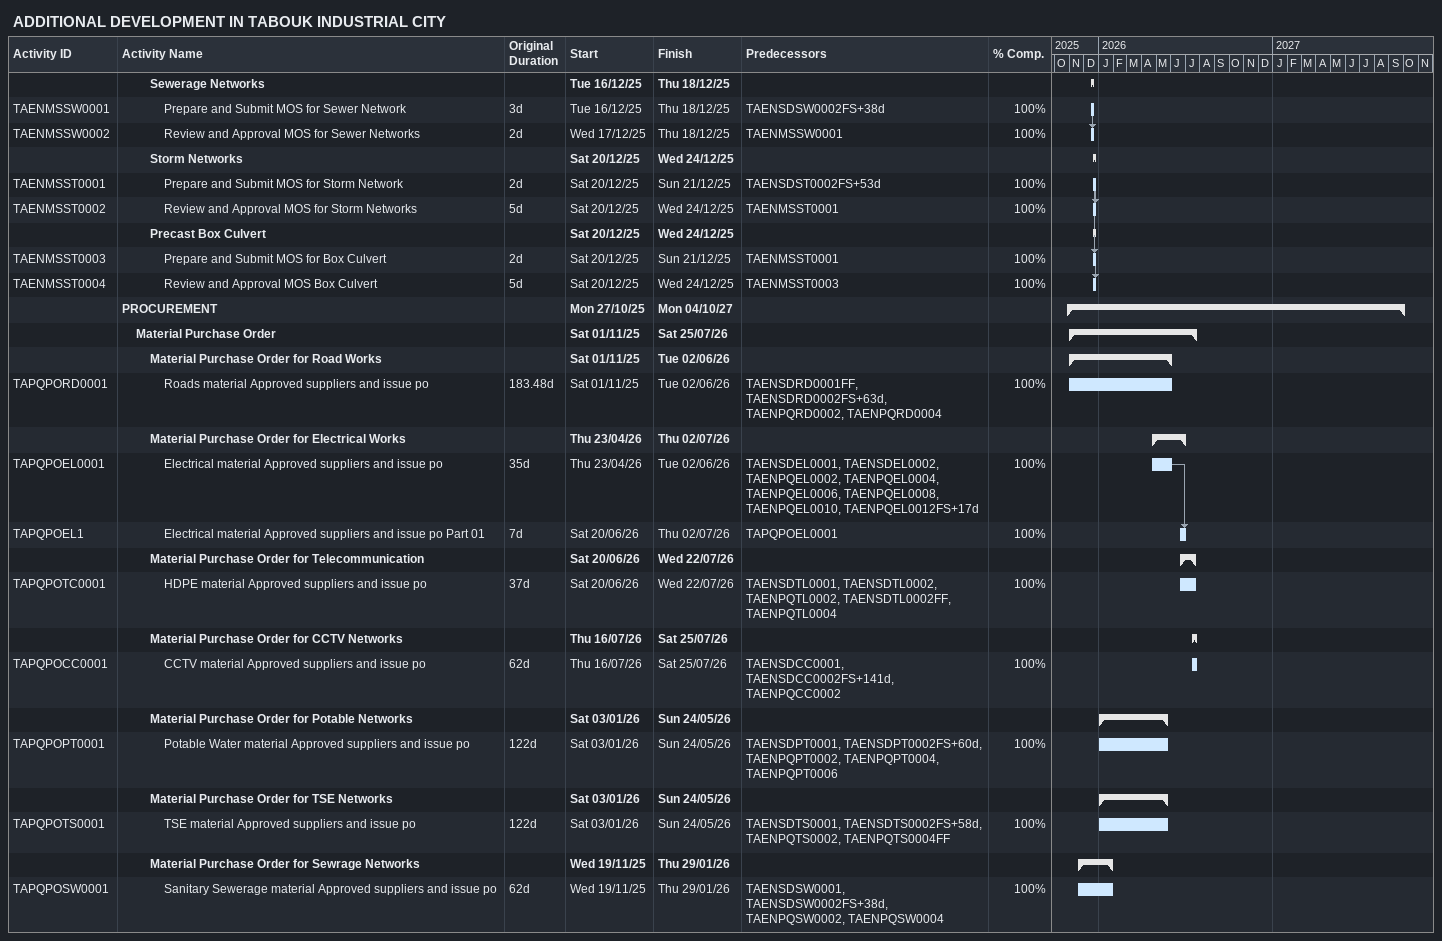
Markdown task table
ADDITIONAL DEVELOPMENT IN TABOUK INDUSTRIAL CITY

| ID | Level | Task | Original duration | Start | Finish | Predecessors | % complete |
|---|---|---|---|---|---|---|---|
|  | 3 | **Sewerage Networks** |  | 2025-12-16 | 2025-12-18 |  |  |
| TAENMSSW0001 | 4 | Prepare and Submit MOS for Sewer Network | 3d | 2025-12-16 | 2025-12-18 | TAENSDSW0002FS+38d | 100 |
| TAENMSSW0002 | 4 | Review and Approval MOS for Sewer Networks | 2d | 2025-12-17 | 2025-12-18 | TAENMSSW0001 | 100 |
|  | 3 | **Storm Networks** |  | 2025-12-20 | 2025-12-24 |  |  |
| TAENMSST0001 | 4 | Prepare and Submit MOS for Storm Network | 2d | 2025-12-20 | 2025-12-21 | TAENSDST0002FS+53d | 100 |
| TAENMSST0002 | 4 | Review and Approval MOS for Storm Networks | 5d | 2025-12-20 | 2025-12-24 | TAENMSST0001 | 100 |
|  | 3 | **Precast Box Culvert** |  | 2025-12-20 | 2025-12-24 |  |  |
| TAENMSST0003 | 4 | Prepare and Submit MOS for Box Culvert | 2d | 2025-12-20 | 2025-12-21 | TAENMSST0001 | 100 |
| TAENMSST0004 | 4 | Review and Approval MOS Box Culvert | 5d | 2025-12-20 | 2025-12-24 | TAENMSST0003 | 100 |
|  | 1 | **PROCUREMENT** |  | 2025-10-27 | 2027-10-04 |  |  |
|  | 2 | **Material Purchase Order** |  | 2025-11-01 | 2026-07-25 |  |  |
|  | 3 | **Material Purchase Order for Road Works** |  | 2025-11-01 | 2026-06-02 |  |  |
| TAPQPORD0001 | 4 | Roads material Approved suppliers and issue po | 183.48d | 2025-11-01 | 2026-06-02 | TAENSDRD0001FF, TAENSDRD0002FS+63d, TAENPQRD0002, TAENPQRD0004 | 100 |
|  | 3 | **Material Purchase Order for Electrical Works** |  | 2026-04-23 | 2026-07-02 |  |  |
| TAPQPOEL0001 | 4 | Electrical material Approved suppliers and issue po | 35d | 2026-04-23 | 2026-06-02 | TAENSDEL0001, TAENSDEL0002, TAENPQEL0002, TAENPQEL0004, TAENPQEL0006, TAENPQEL0008, TAENPQEL0010, TAENPQEL0012FS+17d | 100 |
| TAPQPOEL1 | 4 | Electrical material Approved suppliers and issue po Part 01 | 7d | 2026-06-20 | 2026-07-02 | TAPQPOEL0001 | 100 |
|  | 3 | **Material Purchase Order for Telecommunication** |  | 2026-06-20 | 2026-07-22 |  |  |
| TAPQPOTC0001 | 4 | HDPE material Approved suppliers and issue po | 37d | 2026-06-20 | 2026-07-22 | TAENSDTL0001, TAENSDTL0002, TAENPQTL0002, TAENSDTL0002FF, TAENPQTL0004 | 100 |
|  | 3 | **Material Purchase Order for CCTV Networks** |  | 2026-07-16 | 2026-07-25 |  |  |
| TAPQPOCC0001 | 4 | CCTV material Approved suppliers and issue po | 62d | 2026-07-16 | 2026-07-25 | TAENSDCC0001, TAENSDCC0002FS+141d, TAENPQCC0002 | 100 |
|  | 3 | **Material Purchase Order for Potable Networks** |  | 2026-01-03 | 2026-05-24 |  |  |
| TAPQPOPT0001 | 4 | Potable Water material Approved suppliers and issue po | 122d | 2026-01-03 | 2026-05-24 | TAENSDPT0001, TAENSDPT0002FS+60d, TAENPQPT0002, TAENPQPT0004, TAENPQPT0006 | 100 |
|  | 3 | **Material Purchase Order for TSE Networks** |  | 2026-01-03 | 2026-05-24 |  |  |
| TAPQPOTS0001 | 4 | TSE material Approved suppliers and issue po | 122d | 2026-01-03 | 2026-05-24 | TAENSDTS0001, TAENSDTS0002FS+58d, TAENPQTS0002, TAENPQTS0004FF | 100 |
|  | 3 | **Material Purchase Order for Sewrage Networks** |  | 2025-11-19 | 2026-01-29 |  |  |
| TAPQPOSW0001 | 4 | Sanitary Sewerage material Approved suppliers and issue po | 62d | 2025-11-19 | 2026-01-29 | TAENSDSW0001, TAENSDSW0002FS+38d, TAENPQSW0002, TAENPQSW0004 | 100 |
